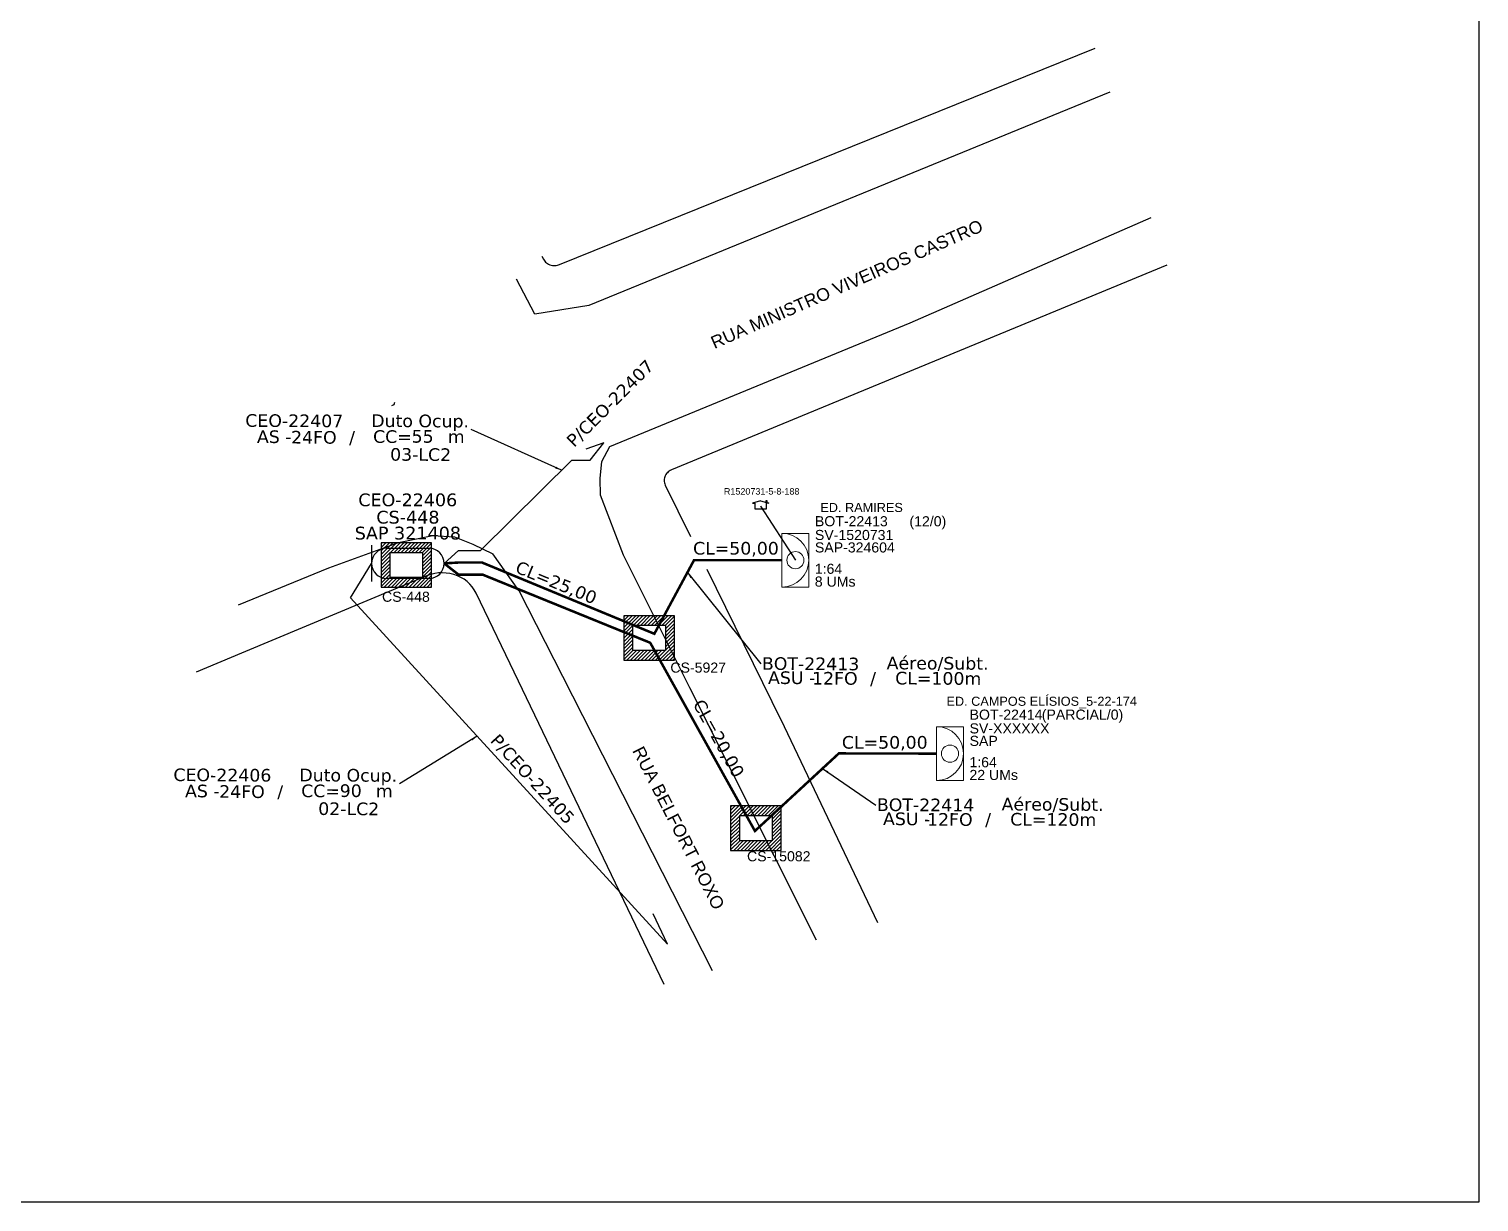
# Model space of a CAD drawing. Header units: millimetres. Extents: x 5545 to 6384, y -590 to 4.
# Drawn here: x 5933.9 to 6383.8, y -589.9 to -226 of the extents above; entities that cross this region are included whole.
import ezdxf
from ezdxf.enums import TextEntityAlignment as Align

# ---------------------------------------------------------------- set-up
doc = ezdxf.new("R2010")
doc.units = ezdxf.units.MM
doc.linetypes.add('DIVIDE2', pattern=[0.625, 0.25, -0.125, 0, -0.125, 0, -0.125])
for name, color, linetype in [('10.0-Cartográfico', 252, 'Continuous'), ('10.1-Caixas Subterrâneas', 5, 'Continuous'), ('20.4-CEOS', 1, 'Continuous'), ('20.5-CEO', 1, 'Continuous'), ('CAP a instalar', 1, 'Continuous'), ('celulas gpon', 7, 'Continuous'), ('label_cabos', 7, 'Continuous'), ('Legenda', 1, 'Continuous'), ('NET-RETIRAR', 54, 'DIVIDE2'), ('Segmento de Logradouro Texto', 238, 'Continuous'), ('surveys', 7, 'Continuous'), ('surveys legendas', 7, 'Continuous')]:
    doc.layers.add(name, color=color, linetype=linetype)
doc.layers.add("20.0-LEGENDA DOS CDO'S", color=1, linetype='Continuous', lineweight=0)
doc.layers.add('20.1-CDO_INTERIOR', color=1, linetype='Continuous', lineweight=0)
doc.layers.add('EXTRA', color=50, linetype='Continuous', plot=False)
doc.styles.add('ARIAL', font='arial.ttf')
doc.styles.add('DIGICADE', font='arial.ttf')
doc.styles.add('siredit', font='verdana.ttf')
doc.linetypes.add('FENCELINE1', pattern='A,0.25,-0.1,[133,ltypeshp.shx,S=0.1,R=0,X=-0.1,Y=0],-0.1,1', length=1.45)
doc.dimstyles.new('CC', dxfattribs={"dimtxt": 1, "dimasz": 2, "dimexe": 0.18, "dimexo": 0.0625, "dimgap": 0.09, "dimtad": 0, "dimdec": 0, "dimrnd": 1, "dimzin": 0, "dimdsep": 46, "dimtxsty": 'siredit', "dimblk": 'NONE', "dimcen": 0, "dimse1": 1, "dimse2": 1, "dimsd1": 1, "dimsd2": 1, "dimclrt": 7, "dimadec": 0, "dimazin": 0, "dimtfac": 1, "dimtdec": 0, "dimtofl": 0, "dimtmove": 0, "dimatfit": 3, "dimfxl": 0, "dimtolj": 1, "dimtzin": 0, "dimarcsym": 0})

# ---------------------------------------------------------------- blocks, each defined once
blk = doc.blocks.new('SURVEY_SURVEY')
for p, q in [((0, 0.0000127), (-0.0000126, 0.000009)), ((-0.0000126, 0.000009), (-0.0000086, 0.000009)), ((-0.0000086, 0), (-0.0000086, 0.000009)), ((0, 0.0000127), (0.0000126, 0.000009)), ((0.0000084, 0.0000132), (0.0000098, 0.0000132)), ((0.0000084, 0.0000103), (0.0000084, 0.0000132)), ((0.0000126, 0.000009), (0.0000086, 0.000009)), ((0.0000086, 0.000009), (0.0000086, 0)), ((0.0000098, 0.0000132), (0.0000098, 0.0000099)), ((0.0000086, 0), (-0.0000086, 0))]:
    blk.add_line(p, q)
at = {"ltscale": 6}
blk.add_circle((0, 0.0000045), 0.0000000477, dxfattribs=at)
blk = doc.blocks.new('*X24')
at = {"color": 0, "linetype": 'Continuous'}
for p, q in [((-1.25, 0.34099), (-0.49099, 1.1)), ((-1.25, 0.517767), (-0.667767, 1.1)), ((-1.25, 0.694544), (-0.844544, 1.1)), ((-1.25, 0.87132), (-1.02132, 1.1)), ((-1.25, 1.048097), (-1.198097, 1.1)), ((-0.789214, 0.625), (-0.314214, 1.1)), ((-0.612437, 0.625), (-0.137437, 1.1)), ((-0.43566, 0.625), (0.03934, 1.1)), ((-0.258883, 0.625), (0.216117, 1.1)), ((-0.082107, 0.625), (0.392893, 1.1)), ((0.09467, 0.625), (0.56967, 1.1)), ((0.271447, 0.625), (0.746447, 1.1)), ((0.448223, 0.625), (0.923223, 1.1)), ((0.625, 0.625), (1.1, 1.1)), ((0.801777, 0.625), (1.25, 1.073223)), ((0.8035, 0.449947), (1.25, 0.896447)), ((0.8035, 0.27317), (1.25, 0.71967)), ((-1.25, 0.164214), (-0.8035, 0.610714)), ((-1.25, -0.012563), (-0.8035, 0.433937)), ((-1.25, -0.18934), (-0.8035, 0.25716)), ((-1.25, -0.366117), (-0.8035, 0.080383)), ((0.8035, 0.096393), (1.25, 0.542893)), ((0.8035, -0.080383), (1.25, 0.366117)), ((0.8035, -0.25716), (1.25, 0.18934)), ((0.8035, -0.433937), (1.25, 0.012563)), ((-1.25, -0.542893), (-0.8035, -0.096393)), ((-1.25, -0.71967), (-0.8035, -0.27317)), ((-1.25, -0.896447), (-0.8035, -0.449947)), ((-1.25, -1.073223), (-0.801777, -0.625)), ((-1.1, -1.1), (-0.625, -0.625)), ((-0.923223, -1.1), (-0.448223, -0.625)), ((-0.746447, -1.1), (-0.271447, -0.625)), ((-0.56967, -1.1), (-0.09467, -0.625)), ((-0.392893, -1.1), (0.082107, -0.625)), ((-0.216117, -1.1), (0.258883, -0.625)), ((-0.03934, -1.1), (0.43566, -0.625)), ((0.137437, -1.1), (0.612437, -0.625)), ((0.314214, -1.1), (0.789214, -0.625)), ((0.49099, -1.1), (1.25, -0.34099)), ((0.667767, -1.1), (1.25, -0.517767)), ((0.8035, -0.610714), (1.25, -0.164214)), ((0.844544, -1.1), (1.25, -0.694544)), ((1.02132, -1.1), (1.25, -0.87132)), ((1.198097, -1.1), (1.25, -1.048097))]:
    blk.add_line(p, q, dxfattribs=at)
blk = doc.blocks.new('MANHOLE_MQ')
at = {"color": 0, "linetype": 'Continuous'}
for p, q in [((0.00000623, 0.00000569), (-0.00000627, 0.00000569)), ((-0.00000627, 0.00000569), (-0.00000627, -0.00000531)), ((0.00000623, -0.00000531), (0.00000623, 0.00000569)), ((-0.00000404, 0.00000331), (0.00000399, 0.00000331)), ((-0.00000404, -0.00000294), (-0.00000404, 0.00000331)), ((0.00000399, 0.00000331), (0.00000399, -0.00000294)), ((0.00000399, -0.00000294), (-0.00000404, -0.00000294)), ((0.00000399, -0.00000294), (0.00000399, -0.00000294)), ((-0.00000627, -0.00000531), (0.00000623, -0.00000531))]:
    blk.add_line(p, q, dxfattribs=at)
at = {"color": 0, "linetype": 'Continuous', "xscale": 5e-06, "yscale": 5e-06, "zscale": 1e-05}
blk.add_blockref('*X24', (-0.00000002, 0.00000019), dxfattribs=at)
blk = doc.blocks.new('CDOI_CT_DRT')
at = {"layer": '20.1-CDO_INTERIOR', "color": 8, "lineweight": 18}
blk.add_lwpolyline([(2.13, -2.13), (2.13, 2.12), (0, 2.12), (0, -2.13)], close=True, dxfattribs=at)
blk.add_circle((1.06, 0), 0.68, dxfattribs=at)
blk.add_arc((0, 0), 2.13, 269.9724, 89.9724, dxfattribs=at)
at = {"layer": "20.0-LEGENDA DOS CDO'S", "color": 8, "style": 'ARIAL'}
for tag, p in [('CDO_N', (2.61, 2.69)), ('SURVEY', (2.61, 1.6)), ('SAP', (2.61, 0.61)), ('1:XX', (2.6, -1.08)), ('UMS', (2.6, -2.09))]:
    blk.add_attdef(tag, p, '', height=0.8, rotation=359.9724, dxfattribs=at)
blk.add_attdef('FIBRAS_UTILIZADAS', text='', height=0.8, rotation=359.9724, dxfattribs=at).set_placement((10.32, 2.69), align=Align.CENTER)
blk = doc.blocks.new('Inst CB DT OCUP CFOA-SM-AS-80-TS-24')
at = {"layer": 'label_cabos', "color": 0, "style": 'siredit'}
for tag, flags, p in [('ID_ATIVIDADE', 3, (1.31, 2.67)), ('FATOR', 1, (11.56, 2.55))]:
    blk.add_attdef(tag, text='', height=1, rotation=359.69, dxfattribs=dict(at, flags=flags)).set_placement(p, align=Align.MIDDLE_CENTER)
for tag, p in [('DESTINO_CABO', (3.13, 1.26)), ('TIPO_CABO', (13.11, 1.24)), ('TIPO_CABO', (1.76, 0)), ('CABO', (4.69, -0.05)), ('/', (7.71, -0.05)), ('LANCE', (10.91, 0)), ('UND', (15.96, 0)), ('FID', (13.15, -1.41))]:
    blk.add_attdef(tag, text='', height=1, rotation=359.69, dxfattribs=at).set_placement(p, align=Align.MIDDLE_CENTER)
blk.add_attdef('QTDE', (12.43, -0.47), '', height=1, rotation=359.69, dxfattribs=at)
blk = doc.blocks.new('_None')
blk = doc.blocks.new('LEGENDA DOS CABOS')
at = {"layer": 'EXTRA', "style": 'siredit'}
for tag, p in [('ID', (4.6, 0.97)), ('XX', (9.03, 0.97))]:
    blk.add_attdef(tag, text='', height=0.48, rotation=359.69, dxfattribs=at).set_placement(p, align=Align.MIDDLE_CENTER)
at = {"layer": 'Legenda', "color": 7, "style": 'siredit'}
for tag, p in [('TIPO_CABO', (1.31, 0)), ('CABO', (4.69, -0.05)), ('/', (6.81, -0.05)), ('METROS', (10.03, -0.05))]:
    blk.add_attdef(tag, text='', height=0.8, rotation=359.69, dxfattribs=at).set_placement(p, align=Align.MIDDLE_CENTER)

msp = doc.modelspace()

# ---------------------------------------------------------------- linework, layer by layer
msp.add_lwpolyline([(5545.28, -589.87), (6383.85, -589.87), (6383.85, 4.13), (5545.28, 4.13), (5545.28, -589.87)])
at = {"layer": '10.0-Cartográfico'}
for points in [[(6093.05, -296.43), (6093.51, -297.33), (6093.71, -297.68), (6093.94, -297.96), (6094.21, -298.24), (6094.48, -298.52), (6094.83, -298.73), (6095.14, -298.94), (6095.52, -299.08), (6095.91, -299.21), (6096.29, -299.28), (6096.67, -299.35), (6097.09, -299.34), (6097.47, -299.34), (6097.85, -299.26), (6098.23, -299.15), (6098.5, -299.04), (6264.74, -231.89)], [(6269.24, -245.52), (6107.63, -311.76), (6090.85, -314.45), (6085.12, -303.55)], [(6118.36, -389.17), (6111.19, -370.62), (6111.12, -365.39), (6111.68, -360.14), (6114.13, -355.46), (6207.37, -317.13), (6282.08, -284.45)], [(6286.97, -299.26), (6133.26, -362.74), (6132.88, -362.92), (6132.54, -363.1), (6132.23, -363.35), (6131.97, -363.6), (6131.71, -363.89), (6131.48, -364.21), (6131.3, -364.53), (6131.19, -364.88), (6131.08, -365.24), (6131, -365.59), (6130.97, -365.98), (6131.01, -366.34), (6131.06, -366.72), (6131.18, -367.08), (6131.33, -367.43)], [(6047.35, -341.78), (6047.12, -342.55), (6046.36, -342.89)], [(6131.33, -367.43), (6139.19, -383.36)], [(5998.91, -404.6), (6026.96, -393.1), (6048.59, -385.26), (6059.22, -383.06), (6065.97, -383.5), (6071.61, -385.77), (6077.83, -388.82)], [(6085.84, -400.15), (6077.83, -388.82)], [(6138.99, -430.34), (6118.36, -389.17)], [(6085.76, -428.33), (6072.61, -400.95), (6072.06, -399.96), (6071.4, -399.02), (6070.66, -398.18), (6069.81, -397.37), (6068.88, -396.68), (6067.88, -396.09), (6066.81, -395.57), (6065.69, -395.16), (6064.51, -394.89), (6063.32, -394.73), (6062.14, -394.67), (6060.95, -394.72), (6059.77, -394.87), (6058.59, -395.17), (6057.53, -395.54), (5999.85, -419.63)], [(6144.23, -393.58), (6164.44, -434.58)], [(6085.84, -400.15), (6099.4, -426.78)], [(5999.85, -419.63), (5985.77, -425.51)], [(6099.4, -426.78), (6145.89, -518.08)], [(6130.94, -522.42), (6085.76, -428.33)], [(6178.25, -508.69), (6138.99, -430.34)], [(6164.44, -434.58), (6168.27, -442.34), (6197.18, -503.2)]]:
    msp.add_lwpolyline(points, dxfattribs=at)
at = {"layer": '20.1-CDO_INTERIOR', "lineweight": 18}
msp.add_lwpolyline([(6175.86, -399.08), (6175.87, -382.44), (6167.55, -382.44), (6167.54, -399.08)], close=True, dxfattribs=at)
msp.add_circle((6171.71, -390.76), 2.66, dxfattribs=at)
msp.add_arc((6167.55, -390.76), 8.32, 269.9724, 89.9724, dxfattribs=at)
at = {"layer": '20.5-CEO'}
msp.add_line((6044.89, -387.05), (6058.03, -387.05), dxfattribs=at)
at = {"layer": '20.5-CEO', "color": 5}
msp.add_line((6058.03, -396.42), (6044.89, -396.42), dxfattribs=at)
msp.add_lwpolyline([(6040.2, -386.09), (6040.2, -397.39)], dxfattribs=at)
for centre, start, end in [((6044.89, -391.74), 90, 270), ((6058.03, -391.74), 270, 90)]:
    msp.add_arc(centre, 4.68, start, end, dxfattribs=at)
at = {"layer": 'CAP a instalar', "color": 0, "ltscale": 5}
for p, q in [((6112.24, -354.36), (6106.64, -356.34)), ((6108.04, -359.67), (6112.24, -354.36)), ((6073.94, -387.7), (6102.33, -359.67)), ((6102.33, -359.67), (6108.04, -359.67)), ((6062.71, -391.74), (6067.2, -387.7)), ((6067.2, -387.7), (6073.94, -387.7)), ((6033.66, -402.38), (6040.2, -391.74)), ((6040.2, -391.74), (6040.2, -391.74)), ((6131.99, -509.88), (6033.66, -402.38)), ((6131.99, -509.88), (6127.55, -500.47))]:
    msp.add_line(p, q, dxfattribs=at)
at = {"layer": 'CAP a instalar', "color": 1, "linetype": 'FENCELINE1', "ltscale": 5, "const_width": 0.783}
msp.add_lwpolyline([(6062.71, -391.74), (6067.2, -391.48), (6074.47, -391.48), (6127.94, -413.59), (6140.24, -390.76), (6167.54, -390.76)], dxfattribs=at)
at = {"layer": 'CAP a instalar', "color": 8, "linetype": 'FENCELINE1', "ltscale": 5, "const_width": 0.783}
msp.add_lwpolyline([(6215.54, -450.76), (6185.19, -450.7), (6159.15, -474.77), (6126.65, -416.37), (6074.72, -395.26), (6067.2, -395.26), (6062.71, -391.74)], dxfattribs=at)
at = {"layer": 'NET-RETIRAR', "color": 4, "linetype": 'Continuous'}
msp.add_lwpolyline([(6160.87, -373.97), (6171.71, -390.76)], dxfattribs=at)

# ---------------------------------------------------------------- block references
at = {"layer": '10.1-Caixas Subterrâneas', "color": 30, "xscale": 1251989.816408617, "yscale": 1251989.816408617, "zscale": 1251989.816408617}
for p, rotation in [((6050.98, -392), 180.0000000000627), ((6126.3, -414.64), 180.0000000000628), ((6159.42, -473.66), 180.0000000000628)]:
    msp.add_blockref('MANHOLE_MQ', p, dxfattribs=dict(at, rotation=rotation))
at = {"layer": '20.1-CDO_INTERIOR', "xscale": 3.91506736122198, "yscale": 3.91506736122198, "zscale": 3.91506736122198}
msp.add_blockref('CDOI_CT_DRT', (6215.54, -450.76), dxfattribs=at).add_auto_attribs({'CDO_N': 'BOT-22414', 'FIBRAS_UTILIZADAS': '        (PARCIAL/0)', 'SURVEY': 'SV-XXXXXX', 'SAP': 'SAP', '1:XX': '1:64', 'UMS': '22 UMs'})
at = {"layer": 'label_cabos', "color": 0, "lineweight": 0}
ref = msp.add_blockref('Inst CB DT OCUP CFOA-SM-AS-80-TS-24', (6003.94, -352.42), dxfattribs=dict(at, xscale=3.91506736122198, yscale=3.91506736122198, zscale=3.91506736122198))
ref.add_attrib('DESTINO_CABO', 'CEO-22407', dxfattribs={"color": 0, "height": 3.915, "rotation": 359.69, "style": 'siredit'}).set_placement((6016.2, -347.48), align=Align.MIDDLE_CENTER)
ref.add_attrib('CABO', '24FO', dxfattribs={"color": 0, "height": 3.915, "rotation": 359.69, "style": 'siredit'}).set_placement((6022.28, -352.62), align=Align.MIDDLE_CENTER)
ref.add_attrib('TIPO_CABO', 'Duto Ocup.', dxfattribs={"color": 0, "height": 3.915, "rotation": 359.69, "style": 'siredit'}).set_placement((6055.26, -347.54), align=Align.MIDDLE_CENTER)
ref.add_attrib('/', '/', dxfattribs={"color": 0, "height": 3.92, "rotation": 359.69, "style": 'siredit'}).set_placement((6034.14, -352.62), align=Align.MIDDLE_CENTER)
ref.add_attrib('TIPO_CABO', 'AS - ', dxfattribs={"color": 0, "height": 3.915, "rotation": 359.69, "style": 'siredit'}).set_placement((6010.84, -352.44), align=Align.MIDDLE_CENTER)
ref.add_attrib('FID', '03-LC2', dxfattribs={"color": 0, "height": 3.915, "rotation": 359.69, "style": 'siredit'}).set_placement((6055.41, -357.96), align=Align.MIDDLE_CENTER)
ref.add_attrib('LANCE', 'CC=', dxfattribs={"color": 0, "height": 3.915, "rotation": 359.69, "style": 'siredit'}).set_placement((6046.65, -352.41), align=Align.MIDDLE_CENTER)
ref.add_attrib('QTDE', '55', (6052.6, -354.28), dxfattribs={"color": 0, "height": 3.915, "rotation": 359.69, "style": 'siredit'})
ref.add_attrib('UND', 'm', dxfattribs={"color": 0, "height": 3.92, "rotation": 359.69, "style": 'siredit'}).set_placement((6066.44, -352.41), align=Align.MIDDLE_CENTER)
ref = msp.add_blockref('LEGENDA DOS CABOS', (6159.83, -429.26), dxfattribs=dict(at, xscale=3.91506736122198, yscale=3.91506736122198, zscale=3.91506736122198))
ref.add_attrib('ID', 'BOT-22413', dxfattribs={"color": 0, "height": 3.915, "rotation": 359.69, "style": 'siredit'}).set_placement((6176.43, -422.88), align=Align.MIDDLE_CENTER)
ref.add_attrib('CABO', '12FO', dxfattribs={"color": 0, "height": 3.915, "rotation": 359.69, "style": 'siredit'}).set_placement((6183.96, -427.4), align=Align.MIDDLE_CENTER)
ref.add_attrib('METROS', 'CL=100m', dxfattribs={"color": 0, "height": 3.915, "rotation": 359.69, "style": 'siredit'}).set_placement((6216.04, -427.4), align=Align.MIDDLE_CENTER)
ref.add_attrib('XX', 'Aéreo/Subt.', dxfattribs={"color": 0, "height": 3.9151, "rotation": 359.69, "style": 'siredit'}).set_placement((6215.84, -422.71), align=Align.MIDDLE_CENTER)
ref.add_attrib('/', '/', dxfattribs={"color": 0, "height": 3.92, "rotation": 359.69, "style": 'siredit'}).set_placement((6195.81, -427.4), align=Align.MIDDLE_CENTER)
ref.add_attrib('TIPO_CABO', 'ASU -', dxfattribs={"color": 0, "height": 3.915, "rotation": 359.69, "style": 'siredit'}).set_placement((6170.55, -427.21), align=Align.MIDDLE_CENTER)
ref = msp.add_blockref('Inst CB DT OCUP CFOA-SM-AS-80-TS-24', (5981.63, -462.34), dxfattribs=dict(at, xscale=3.91506736122198, yscale=3.91506736122198, zscale=3.91506736122198))
ref.add_attrib('DESTINO_CABO', 'CEO-22406', dxfattribs={"color": 0, "height": 3.915, "rotation": 359.69, "style": 'siredit'}).set_placement((5993.89, -457.4), align=Align.MIDDLE_CENTER)
ref.add_attrib('CABO', '24FO', dxfattribs={"color": 0, "height": 3.915, "rotation": 359.69, "style": 'siredit'}).set_placement((5999.97, -462.54), align=Align.MIDDLE_CENTER)
ref.add_attrib('TIPO_CABO', 'Duto Ocup.', dxfattribs={"color": 0, "height": 3.915, "rotation": 359.69, "style": 'siredit'}).set_placement((6032.95, -457.47), align=Align.MIDDLE_CENTER)
ref.add_attrib('/', '/', dxfattribs={"color": 0, "height": 3.92, "rotation": 359.69, "style": 'siredit'}).set_placement((6011.83, -462.54), align=Align.MIDDLE_CENTER)
ref.add_attrib('TIPO_CABO', 'AS - ', dxfattribs={"color": 0, "height": 3.915, "rotation": 359.69, "style": 'siredit'}).set_placement((5988.53, -462.36), align=Align.MIDDLE_CENTER)
ref.add_attrib('FID', '02-LC2', dxfattribs={"color": 0, "height": 3.915, "rotation": 359.69, "style": 'siredit'}).set_placement((6033.1, -467.88), align=Align.MIDDLE_CENTER)
ref.add_attrib('LANCE', 'CC=', dxfattribs={"color": 0, "height": 3.915, "rotation": 359.69, "style": 'siredit'}).set_placement((6024.34, -462.33), align=Align.MIDDLE_CENTER)
ref.add_attrib('QTDE', '90', (6030.29, -464.2), dxfattribs={"color": 0, "height": 3.915, "rotation": 359.69, "style": 'siredit'})
ref.add_attrib('UND', 'm', dxfattribs={"color": 0, "height": 3.92, "rotation": 359.69, "style": 'siredit'}).set_placement((6044.13, -462.33), align=Align.MIDDLE_CENTER)
ref = msp.add_blockref('LEGENDA DOS CABOS', (6195.51, -473.05), dxfattribs=dict(at, xscale=3.91506736122198, yscale=3.91506736122198, zscale=3.91506736122198))
ref.add_attrib('ID', 'BOT-22414', dxfattribs={"color": 0, "height": 3.915, "rotation": 359.69, "style": 'siredit'}).set_placement((6212.11, -466.67), align=Align.MIDDLE_CENTER)
ref.add_attrib('CABO', '12FO', dxfattribs={"color": 0, "height": 3.915, "rotation": 359.69, "style": 'siredit'}).set_placement((6219.64, -471.19), align=Align.MIDDLE_CENTER)
ref.add_attrib('METROS', 'CL=120m', dxfattribs={"color": 0, "height": 3.915, "rotation": 359.69, "style": 'siredit'}).set_placement((6251.72, -471.19), align=Align.MIDDLE_CENTER)
ref.add_attrib('XX', 'Aéreo/Subt.', dxfattribs={"color": 0, "height": 3.9151, "rotation": 359.69, "style": 'siredit'}).set_placement((6251.52, -466.5), align=Align.MIDDLE_CENTER)
ref.add_attrib('/', '/', dxfattribs={"color": 0, "height": 3.92, "rotation": 359.69, "style": 'siredit'}).set_placement((6231.5, -471.19), align=Align.MIDDLE_CENTER)
ref.add_attrib('TIPO_CABO', 'ASU -', dxfattribs={"color": 0, "height": 3.915, "rotation": 359.69, "style": 'siredit'}).set_placement((6206.24, -471), align=Align.MIDDLE_CENTER)
at = {"layer": 'surveys', "color": 255, "xscale": 200000, "yscale": 200000, "zscale": 200000}
msp.add_blockref('SURVEY_SURVEY', (6160.92, -374.9), dxfattribs=at)

# ---------------------------------------------------------------- texts
at = {"color": 3, "style": 'ARIAL'}
for s, p in [('ED. RAMIRES', (6179.45, -375.81)), ('ED. CAMPOS ELÍSIOS_5-22-174', (6218.6, -435.93))]:
    msp.add_text(s, height=2.8188, rotation=0.0099, dxfattribs=at).set_placement(p)
at = {"layer": '10.1-Caixas Subterrâneas', "color": 30, "style": 'ARIAL'}
for s, p in [('CS-448', (6043.43, -403.66)), ('CS-5927', (6132.91, -425.64)), ('CS-15082', (6156.7, -484.18))]:
    msp.add_text(s, height=3.132, dxfattribs=at).set_placement(p)
at = {"layer": "20.0-LEGENDA DOS CDO'S", "style": 'ARIAL'}
for s, p in [('BOT-22413', (6177.76, -380.22)), ('SV-1520731', (6177.77, -384.49)), ('SAP-324604', (6177.76, -388.35)), ('8 UMs', (6177.73, -398.95)), ('1:64', (6177.73, -394.98))]:
    msp.add_text(s, height=3.132, rotation=359.9724, dxfattribs=at).set_placement(p)
msp.add_text('        (12/0)', height=3.1321, rotation=359.9724, dxfattribs=at).set_placement((6207.95, -380.24), align=Align.CENTER)
at = {"layer": '20.4-CEOS', "color": 5, "style": 'siredit'}
msp.add_text('CEO-22406', height=3.953, dxfattribs=at).set_placement((6051.41, -370.06), align=Align.TOP_CENTER)
at = {"layer": '20.5-CEO', "color": 5, "style": 'siredit'}
for s, p in [('CS-448', (6051.46, -375.43)), ('SAP 321408', (6051.46, -380.36))]:
    msp.add_text(s, height=3.969, dxfattribs=at).set_placement(p, align=Align.TOP_CENTER)
at = {"layer": 'celulas gpon', "style": 'siredit'}
for s, height, rotation, p in [('P/CEO-22407', 3.9151, 44.9121, (6103.03, -355.95)), ('CL=50,00', 3.915, 0.0098, (6139.95, -389.01)), ('CL=25,00', 3.915, 337.7194, (6084.46, -394.42)), ('CL=20,00', 3.915, 299.0745, (6139.76, -435.35)), ('P/CEO-22405', 3.9151, 312.4799, (6076.77, -446.9)), ('CL=50,00', 3.915, 0.0098, (6186.14, -449.22))]:
    msp.add_text(s, height=height, rotation=rotation, dxfattribs=at).set_placement(p)
at = {"layer": 'Segmento de Logradouro Texto', "color": 7, "linetype": 'Continuous', "style": 'DIGICADE'}
for s, rotation, p in [('RUA MINISTRO VIVEIROS CASTRO', 23.7097, (6146.57, -325.27)), ('RUA BELFORT ROXO', 297.0603, (6121, -449.82))]:
    msp.add_text(s, height=3.9151, rotation=rotation, dxfattribs=at).set_placement(p)
at = {"layer": 'surveys legendas', "color": 0, "style": 'DIGICADE'}
msp.add_text('R1520731-5-8-188', height=2, dxfattribs=at).set_placement((6149.51, -370.4))

# ---------------------------------------------------------------- leaders
at = {"layer": 'label_cabos'}
for points in [[(6099.12, -362.84), (6071.14, -350.19)], [(6138.18, -394.59), (6160.95, -422.93)], [(6072.98, -445.37), (6048.83, -460.11)], [(6180.11, -455.39), (6196.64, -466.72)]]:
    msp.add_leader(points, dimstyle='CC', override={"dimgap": 0.09, "dimtad": 0}, dxfattribs=at)

doc.saveas('drawing.dxf')
